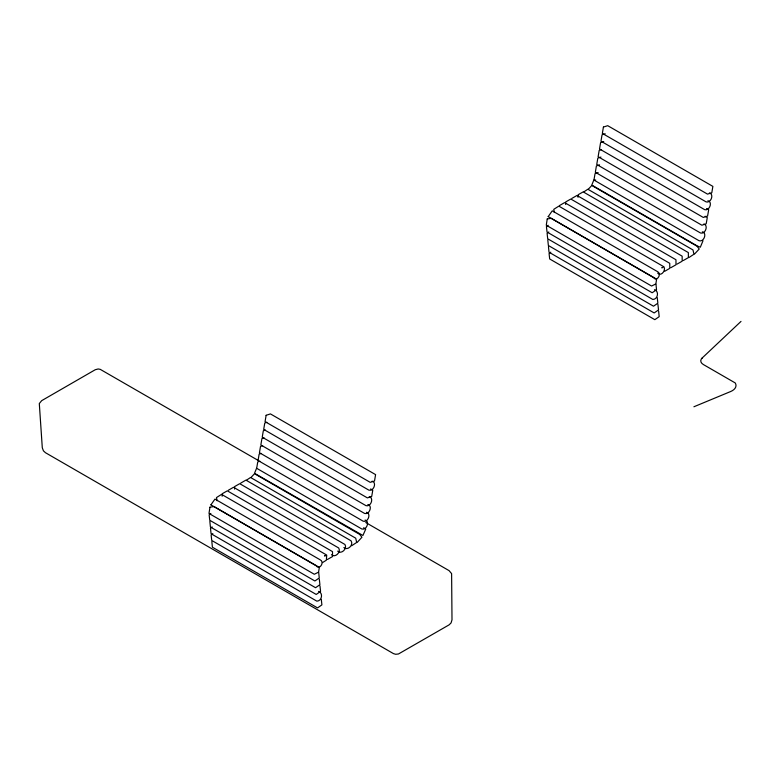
<?xml version="1.0" encoding="UTF-8"?>
<svg xmlns="http://www.w3.org/2000/svg" width="780" height="780" viewBox="0 0 780 780"><rect width="100%" height="100%" fill="white"/><g stroke="black" fill="none" stroke-linecap="round" stroke-linejoin="round"><path stroke-width="1.17" d="M250.965 477.506L254.534 473.704L359.687 534.407L361.94 537.235L357.357 542.236M588.247 189.277L591.815 185.464L696.969 246.178L699.221 249.005L694.57 254.007M211.838 541.583L212.404 547.199L317.548 607.903L321.896 604.89L321.302 599.332M548.457 246.626L549.023 252.232L654.167 312.946L658.525 309.933L657.92 304.375M246.714 480.012L250.565 477.477L355.719 538.181L356.665 542.461L351.663 545.746M583.996 191.782L587.847 189.238L693.001 249.951L693.947 254.231L688.993 257.507M228.355 490.24L233.522 487.266L338.676 547.969C341.328 552.201 335.059 558.207 331.471 554.707M240.747 483.093L245.915 480.11L351.068 540.813C353.896 545.132 347.431 551.031 343.863 547.55M559.445 205.589L564.613 202.605L669.757 263.318L669.796 268.349L664.736 271.274M571.837 198.432L577.005 195.458L682.149 256.162L682.188 261.193L677.05 264.118M209.849 521.391L210.415 527.007L315.559 587.71L319.917 584.698L319.312 579.14M256.552 468.322L254.514 473.294L362.905 535.47L365.752 529.093L363.626 527.758M547.794 239.889L548.359 245.505L653.504 306.209L657.862 303.196L657.257 297.638M702.088 358.078L741 321.409M548.145 225.254L546.419 226.551L547.033 232.04L652.178 292.753L656.536 289.741L655.98 284.252M548.808 231.982L547.092 233.22L547.697 238.778L652.841 299.481C658.096 299.276 659.227 291.096 654.488 289.692M550.797 252.174L549.071 253.481L549.685 258.97L654.829 319.673L659.188 316.66L658.632 311.171M210.863 513.484L209.137 514.78L209.752 520.279L314.896 580.983L319.254 577.97L318.698 572.481M212.189 526.939L210.473 528.177L211.078 533.734L316.222 594.448L320.58 591.425L319.976 585.868M212.852 533.676L211.126 534.973L211.741 540.462L316.885 601.175C322.14 600.961 323.271 592.79 318.532 591.386M662.951 267.345L661.918 267.94L661.918 267.442M325.669 555.575L324.636 556.169L324.636 555.672M693.908 406.77L730.665 391.521A12.831 7.41 0 0 0 735.208 382.931L703.423 364.572A9.146 5.275 0 0 1 702.38 357.835M605.183 133.76L602.053 134.774L600.971 141.19L706.115 201.893C711.097 203.414 714.265 193.976 709.371 192.953M603.73 141.531L600.6 142.545L599.518 148.951L704.672 209.664C709.644 211.166 712.822 201.786 707.928 200.723M601.312 149.633L599.186 150.384L598.124 156.731L703.277 217.435L707.587 216.05L708.679 209.771L706.534 208.494M600.951 157.082L597.821 158.086L596.739 164.502L701.883 225.215L706.192 223.821L707.284 217.552L705.139 216.265M599.557 164.853L596.398 165.935L595.345 172.282L700.499 232.986C705.471 234.507 708.64 225.069 703.755 224.045M598.163 172.633L595.042 173.638L593.95 180.053L699.104 240.757C704.087 242.278 707.255 232.849 702.361 231.816M266.867 422.311L264.771 423.004L263.689 429.419L368.833 490.123C373.815 491.644 376.984 482.206 372.089 481.182M265.424 430.082L263.318 430.774L262.236 437.19L367.39 497.894L371.69 496.509L372.781 490.23L370.646 488.953M264.03 437.863L261.924 438.545L260.842 444.961L365.995 505.664C370.968 507.175 374.156 497.786 369.252 496.723M262.636 445.633L260.51 446.394L259.457 452.731L364.601 513.445C369.584 514.956 372.752 505.528 367.858 504.494M261.251 453.414L259.145 454.096L258.063 460.512L363.217 521.216C368.189 522.736 371.358 513.308 366.473 512.275M259.857 461.185L257.751 461.867L256.669 468.283L361.822 528.996C366.805 530.507 369.973 521.079 365.079 520.045M595.696 179.995L593.775 180.121L591.796 185.065L697.125 245.875L700.313 247.231L703.014 240.737M322.52 562.604L326.352 560.196L326.713 555.067L221.559 494.364L216.47 497.572L217.084 500.75M683.241 260.54L688.389 257.624L688.35 252.583L583.196 191.88L578.107 194.746L578.029 197.291M670.849 267.696L675.997 264.771L675.958 259.74L570.804 199.027L565.666 201.952L565.636 204.448M327.376 559.504L332.514 556.579L332.514 551.616L227.331 490.834L222.232 493.711L222.163 496.255M657.696 273.166C661.099 276.9 666.091 270.338 663.995 266.838L558.841 206.134L553.751 209.342L554.365 212.521M258.219 460.444L100.24 369.349L98.173 368.969L95.258 369.73L41.681 400.657L39.302 403.552L42.296 447.798L43.426 450.83L45.464 452.712L393.452 653.611L395.674 654.283L398.444 653.991L449.085 624.868L451.045 622.957L452 619.817L451.61 573.622L449.085 570.638L365.771 522.542M337.662 551.129C341.143 554.765 347.665 548.681 344.906 544.459L239.723 483.688L234.575 486.603L234.556 489.099M209.957 507.185L208.982 513.464L314.311 574.265L318.581 572.14L319.332 567.372L214.012 506.561L209.957 507.185M547.238 218.956L546.263 225.235L651.592 286.036L655.863 283.91L656.614 279.142L551.294 218.332L547.238 218.956M266.126 415.301L265.073 421.639L370.227 482.352L374.507 481.036L375.59 474.62L270.436 413.907L266.126 415.301M603.408 127.072L602.355 133.409L707.509 194.123L711.789 192.806L712.871 186.391L607.717 125.678L603.408 127.072M210.912 504.855L316.105 565.724C319.566 570.755 325.026 561.785 320.112 559.786L214.958 499.083L210.912 504.855M548.194 216.625L653.396 277.495C656.877 282.526 662.22 273.565 657.394 271.557L552.24 210.844L548.194 216.625"/></g></svg>
